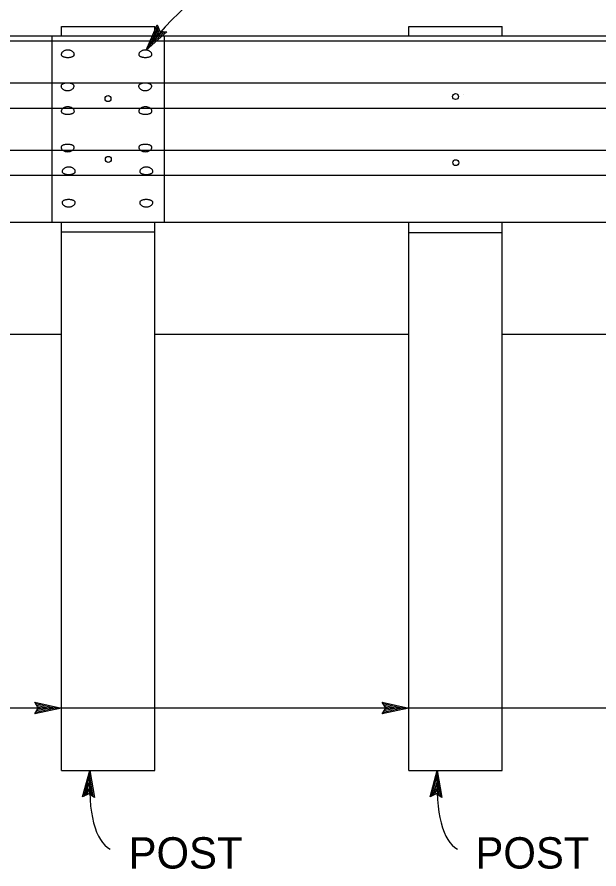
# Model space of a CAD drawing. Extents: x -894 to 866, y -476 to 714.
# Drawn here: x -335.6 to -205.5, y 368.1 to 558.6 of the extents above; entities that cross this region are included whole.
import ezdxf

# ---------------------------------------------------------------- set-up
doc = ezdxf.new("R2010")
doc.units = 0
for name, color, linetype in [('56 Stage 3 Anno', 7, 'Continuous'), ('57 Undefined', 7, 'Continuous'), ('60 Nongeo Data', 7, 'Continuous')]:
    doc.layers.add(name, color=color, linetype=linetype)

msp = doc.modelspace()

# ---------------------------------------------------------------- linework, layer by layer
at = {"layer": '56 Stage 3 Anno'}
for p, q in [((-306.76, 551.19), (-304.29, 556.82)), ((-305.94, 552.32), (-304.14, 556.42)), ((-304.29, 556.82), (-304.29, 556.82)), ((-304.29, 556.82), (-303.69, 555.39)), ((-302.14, 555.25), (-306.76, 551.19)), ((-302.55, 555.28), (-305.95, 552.31)), ((-305.13, 553.42), (-303.97, 556.07)), ((-302.98, 555.31), (-305.13, 553.42)), ((-304.31, 554.54), (-303.82, 555.67)), ((-303.37, 555.37), (-304.31, 554.54)), ((-303.69, 555.39), (-302.14, 555.25)), ((-302.14, 555.25), (-302.14, 555.25)), ((-306.76, 551.19), (-306.76, 551.19)), ((-169.84, 404.07), (-596.32, 404.07)), ((-330.87, 404.07), (-331.67, 405.41)), ((-331.67, 405.41), (-331.67, 405.41)), ((-331.67, 405.41), (-325.67, 404.07)), ((-325.67, 404.07), (-331.67, 402.74)), ((-331.67, 402.74), (-330.87, 404.07)), ((-331.45, 405.06), (-327.05, 404.07)), ((-327.06, 404.07), (-331.43, 403.1)), ((-328.43, 404.07), (-331.25, 403.45)), ((-331.22, 404.7), (-328.43, 404.07)), ((-331.04, 404.35), (-329.81, 404.07)), ((-329.81, 404.07), (-331.02, 403.81)), ((-325.67, 404.07), (-325.67, 404.07)), ((-253.17, 404.07), (-253.97, 405.41)), ((-253.97, 405.41), (-253.97, 405.41)), ((-253.97, 405.41), (-247.97, 404.07)), ((-247.97, 404.07), (-253.97, 402.74)), ((-253.97, 402.74), (-253.17, 404.07)), ((-253.75, 405.06), (-249.35, 404.07)), ((-249.36, 404.07), (-253.73, 403.1)), ((-250.73, 404.07), (-253.56, 403.45)), ((-253.52, 404.7), (-250.73, 404.07)), ((-253.34, 404.35), (-252.11, 404.07)), ((-252.11, 404.07), (-253.32, 403.81)), ((-247.97, 404.07), (-247.97, 404.07)), ((-331.67, 402.74), (-331.67, 402.74)), ((-253.97, 402.74), (-253.97, 402.74)), ((-320.96, 384.19), (-319.34, 390.12)), ((-320.59, 384.39), (-319.4, 388.74)), ((-319.4, 388.73), (-318.64, 384.31)), ((-319.34, 390.12), (-319.34, 390.12)), ((-319.34, 390.12), (-318.29, 384.06)), ((-243.26, 384.19), (-241.64, 390.12)), ((-242.89, 384.39), (-241.7, 388.74)), ((-241.7, 388.73), (-240.94, 384.31)), ((-241.64, 390.12), (-241.64, 390.12)), ((-241.64, 390.12), (-240.59, 384.06)), ((-320.22, 384.6), (-319.47, 387.36)), ((-319.47, 387.36), (-318.98, 384.51)), ((-242.52, 384.6), (-241.77, 387.36)), ((-241.77, 387.36), (-241.28, 384.51)), ((-319.58, 384.92), (-320.96, 384.19)), ((-319.87, 384.76), (-319.54, 385.98)), ((-318.29, 384.06), (-319.58, 384.92)), ((-319.54, 385.98), (-319.32, 384.76)), ((-241.88, 384.92), (-243.26, 384.19)), ((-242.17, 384.76), (-241.84, 385.98)), ((-240.59, 384.06), (-241.88, 384.92)), ((-241.84, 385.98), (-241.62, 384.76)), ((-320.96, 384.19), (-320.96, 384.19)), ((-318.29, 384.06), (-318.29, 384.06)), ((-243.26, 384.19), (-243.26, 384.19)), ((-240.59, 384.06), (-240.59, 384.06))]:
    msp.add_line(p, q, dxfattribs=at)
for centre, major_axis, ratio, start_param, end_param in [((-289.23, 541.21), (-22.03, -26.79), 0.575924, 3.793512, 4.811392), ((-299.36, 417.39), (14.78, 45.15), 0.3001, 2.313841, 3.09253), ((-221.66, 417.39), (14.78, 45.15), 0.3001, 2.313841, 3.09253)]:
    msp.add_ellipse(centre, major_axis=major_axis, ratio=ratio, start_param=start_param, end_param=end_param, dxfattribs=at)
at = {"layer": '60 Nongeo Data'}
for p, q in [((-325.67, 556.44), (-304.83, 556.44)), ((-325.67, 554.36), (-325.67, 556.44)), ((-304.83, 554.36), (-304.83, 556.44)), ((-247.97, 556.44), (-227.13, 556.44)), ((-247.97, 554.36), (-247.97, 556.44)), ((-227.13, 554.36), (-227.13, 556.44)), ((-700.02, 554.36), (190.77, 554.36)), ((-327.75, 512.69), (-327.75, 554.36)), ((-302.75, 554.36), (-302.75, 512.69)), ((-609.22, 553.25), (190.77, 553.25)), ((-609.22, 543.84), (190.77, 543.84)), ((-235.85, 541.25), (-235.85, 541.25)), ((-609.22, 538.22), (190.77, 538.22)), ((-609.22, 528.81), (187, 528.81)), ((-609.22, 523.19), (190.77, 523.19)), ((-668.9, 512.69), (190.77, 512.69)), ((-609.22, 512.69), (190.77, 512.69)), ((-325.67, 390.12), (-325.67, 512.69)), ((-304.83, 390.12), (-304.83, 512.69)), ((-247.97, 390.12), (-247.97, 512.69)), ((-227.13, 390.12), (-227.13, 512.69)), ((-325.67, 510.53), (-304.83, 510.53)), ((-247.97, 510.38), (-227.13, 510.38)), ((-382.96, 487.69), (-325.67, 487.69)), ((-304.83, 487.69), (-247.97, 487.69)), ((-227.13, 487.69), (-169.42, 487.69)), ((-325.67, 390.12), (-304.83, 390.12)), ((-247.97, 390.12), (-227.13, 390.12))]:
    msp.add_line(p, q, dxfattribs=at)
for centre in [(-315.28, 540.33), (-237.55, 540.79), (-315.21, 526.75), (-237.49, 526.01)]:
    msp.add_circle(centre, 0.668, dxfattribs=at)
for centre, radius, start, end in [((-324.97, 550.15), 0.783, 148.4366, 163.4789), ((-324.82, 550.06), 0.958, 135.2549, 148.4054), ((-324.65, 549.89), 1.21, 124.0003, 135.2869), ((-324.48, 549.65), 1.49, 114.2732, 124.0536), ((-324.36, 549.39), 1.78, 105.6218, 114.3261), ((-324.3, 549.17), 2.01, 97.6412, 105.6685), ((-324.28, 549.04), 2.14, 89.98, 97.6829), ((-324.28, 549.04), 2.14, 82.3171, 90.02), ((-324.26, 549.17), 2.01, 74.3315, 82.3588), ((-324.2, 549.39), 1.78, 65.6739, 74.3782), ((-324.08, 549.65), 1.49, 55.9464, 65.7268), ((-323.92, 549.89), 1.21, 44.7131, 55.9997), ((-323.74, 550.06), 0.958, 31.5946, 44.7452), ((-323.59, 550.15), 0.783, 16.5211, 31.5634), ((-307.62, 550.15), 0.783, 148.4366, 163.4789), ((-307.47, 550.06), 0.958, 135.2549, 148.4054), ((-307.29, 549.89), 1.21, 124.0003, 135.2869), ((-307.13, 549.65), 1.49, 114.2732, 124.0536), ((-307.01, 549.39), 1.78, 105.6218, 114.3261), ((-306.95, 549.17), 2.01, 97.6412, 105.6685), ((-306.93, 549.04), 2.14, 89.98, 97.6829), ((-306.93, 549.04), 2.14, 82.3171, 90.02), ((-306.91, 549.17), 2.01, 74.3315, 82.3588), ((-306.84, 549.39), 1.78, 65.6739, 74.3782), ((-306.73, 549.65), 1.49, 55.9464, 65.7268), ((-306.56, 549.89), 1.21, 44.7131, 55.9997), ((-306.39, 550.06), 0.958, 31.5946, 44.7451), ((-306.24, 550.15), 0.783, 16.5211, 31.5634), ((-325.06, 550.18), 0.693, 163.6055, 179.9111), ((-325.45, 550.18), 0.299, 180.4737, 205.0839), ((-325.32, 550.24), 0.441, 205.4177, 224.4542), ((-325.1, 550.46), 0.752, 224.2418, 237.5748), ((-324.83, 550.87), 1.24, 237.3412, 246.8883), ((-324.59, 551.43), 1.86, 246.7385, 254.0309), ((-324.41, 552.05), 2.49, 253.9404, 259.924), ((-324.31, 552.57), 3.03, 259.8655, 265.1257), ((-324.28, 552.87), 3.33, 265.0824, 270.0194), ((-324.28, 552.87), 3.33, 269.9806, 274.9176), ((-324.25, 552.57), 3.03, 274.8743, 280.1345), ((-324.16, 552.05), 2.49, 280.076, 286.0596), ((-323.98, 551.43), 1.86, 285.9691, 293.2615), ((-323.73, 550.87), 1.24, 293.1117, 302.6588), ((-323.46, 550.46), 0.752, 302.4252, 315.7582), ((-323.24, 550.24), 0.441, 315.5458, 334.5823), ((-323.51, 550.18), 0.693, 0.0889, 16.3945), ((-323.11, 550.18), 0.299, 334.9161, 359.5263), ((-307.7, 550.18), 0.693, 163.6055, 179.9111), ((-308.09, 550.18), 0.299, 180.4737, 205.0839), ((-307.97, 550.24), 0.441, 205.4177, 224.4542), ((-307.74, 550.46), 0.752, 224.2418, 237.5748), ((-307.48, 550.87), 1.24, 237.3412, 246.8883), ((-307.23, 551.43), 1.86, 246.7385, 254.0309), ((-307.05, 552.05), 2.49, 253.9404, 259.924), ((-306.96, 552.57), 3.03, 259.8655, 265.1257), ((-306.93, 552.87), 3.33, 265.0824, 270.0194), ((-306.93, 552.87), 3.33, 269.9806, 274.9176), ((-306.9, 552.57), 3.03, 274.8743, 280.1345), ((-306.8, 552.05), 2.49, 280.076, 286.0595), ((-306.62, 551.43), 1.86, 285.9691, 293.2615), ((-306.38, 550.87), 1.24, 293.1117, 302.6588), ((-306.11, 550.46), 0.752, 302.4252, 315.7582), ((-305.89, 550.24), 0.441, 315.5458, 334.5823), ((-306.15, 550.18), 0.693, 0.0889, 16.3945), ((-305.76, 550.18), 0.299, 334.9162, 359.5264), ((-325.48, 543.15), 0.31, 155.3691, 179.5553), ((-325.07, 543.16), 0.727, 180.0793, 196.0143), ((-325.36, 543.09), 0.45, 136.1424, 155.0403), ((-324.99, 543.18), 0.812, 196.1298, 210.9288), ((-325.14, 542.88), 0.756, 122.9551, 136.3336), ((-324.87, 542.48), 1.23, 113.529, 123.1785), ((-324.63, 541.94), 1.83, 106.2729, 113.6759), ((-324.45, 541.34), 2.45, 100.2734, 106.363), ((-324.36, 540.83), 2.97, 94.9713, 100.3321), ((-324.33, 540.54), 3.26, 89.9804, 95.0149), ((-324.33, 540.54), 3.26, 84.9851, 90.0196), ((-324.3, 540.83), 2.97, 79.6679, 85.0287), ((-324.2, 541.34), 2.45, 73.637, 79.7266), ((-324.03, 541.94), 1.83, 66.3241, 73.7271), ((-323.78, 542.48), 1.23, 56.8215, 66.4711), ((-323.52, 542.88), 0.756, 43.6664, 57.0449), ((-323.3, 543.09), 0.45, 24.9597, 43.8576), ((-323.67, 543.18), 0.812, 329.0712, 343.8702), ((-323.17, 543.15), 0.31, 0.4447, 24.6309), ((-323.59, 543.16), 0.727, 343.9857, 359.9207), ((-308.13, 543.15), 0.31, 155.3691, 179.5553), ((-307.71, 543.16), 0.727, 180.0793, 196.0143), ((-308, 543.09), 0.45, 136.1424, 155.0403), ((-307.63, 543.18), 0.812, 196.1298, 210.9288), ((-307.78, 542.88), 0.756, 122.9551, 136.3336), ((-307.52, 542.48), 1.23, 113.5289, 123.1785), ((-307.27, 541.94), 1.83, 106.2729, 113.6759), ((-307.1, 541.34), 2.45, 100.2734, 106.363), ((-307, 540.83), 2.97, 94.9713, 100.3321), ((-306.97, 540.54), 3.26, 89.9804, 95.0149), ((-306.97, 540.54), 3.26, 84.9851, 90.0196), ((-306.94, 540.83), 2.97, 79.6679, 85.0287), ((-306.85, 541.34), 2.45, 73.637, 79.7266), ((-306.67, 541.94), 1.83, 66.3241, 73.7271), ((-306.43, 542.48), 1.23, 56.8215, 66.4711), ((-306.16, 542.88), 0.756, 43.6664, 57.0449), ((-305.94, 543.09), 0.45, 24.9597, 43.8576), ((-306.31, 543.18), 0.812, 329.0712, 343.8702), ((-305.81, 543.15), 0.31, 0.4447, 24.6309), ((-306.23, 543.16), 0.727, 343.9857, 359.9207), ((-324.84, 543.27), 0.979, 210.9616, 224.0315), ((-324.68, 543.43), 1.21, 224.006, 235.3381), ((-324.52, 543.65), 1.48, 235.2905, 245.1924), ((-324.41, 543.89), 1.75, 245.143, 254.0084), ((-324.35, 544.1), 1.97, 253.9635, 262.1705), ((-324.33, 544.22), 2.09, 262.1299, 270.0196), ((-324.33, 544.22), 2.09, 269.9804, 277.8701), ((-324.31, 544.1), 1.97, 277.8295, 286.0365), ((-324.25, 543.89), 1.75, 285.9916, 294.857), ((-324.13, 543.65), 1.48, 294.8077, 304.7095), ((-323.98, 543.43), 1.21, 304.6619, 315.994), ((-323.81, 543.27), 0.979, 315.9685, 329.0384), ((-307.49, 543.27), 0.979, 210.9616, 224.0315), ((-307.32, 543.43), 1.21, 224.006, 235.3381), ((-307.16, 543.65), 1.48, 235.2905, 245.1923), ((-307.05, 543.89), 1.75, 245.143, 254.0084), ((-306.99, 544.1), 1.97, 253.9635, 262.1705), ((-306.97, 544.22), 2.09, 262.1299, 270.0196), ((-306.97, 544.22), 2.09, 269.9804, 277.8701), ((-306.95, 544.1), 1.97, 277.8295, 286.0365), ((-306.89, 543.89), 1.75, 285.9916, 294.857), ((-306.78, 543.65), 1.48, 294.8077, 304.7095), ((-306.62, 543.43), 1.21, 304.6619, 315.994), ((-306.46, 543.27), 0.979, 315.9685, 329.0384), ((-325.02, 537.47), 0.727, 163.9857, 179.9207), ((-325.43, 537.47), 0.31, 180.4447, 204.6309), ((-324.94, 537.45), 0.812, 149.0712, 163.8702), ((-325.31, 537.53), 0.45, 204.9597, 223.8576), ((-324.79, 537.36), 0.979, 135.9685, 149.0384), ((-325.09, 537.75), 0.756, 223.6664, 237.0449), ((-324.62, 537.2), 1.21, 124.6619, 135.994), ((-324.47, 536.97), 1.48, 114.8077, 124.7095), ((-324.36, 536.73), 1.75, 105.9916, 114.8571), ((-324.29, 536.53), 1.97, 97.8295, 106.0365), ((-324.28, 536.41), 2.09, 89.9804, 97.8701), ((-324.28, 536.41), 2.09, 82.1299, 90.0196), ((-324.26, 536.53), 1.97, 73.9635, 82.1705), ((-324.2, 536.73), 1.75, 65.1429, 74.0084), ((-324.08, 536.97), 1.48, 55.2905, 65.1923), ((-323.93, 537.2), 1.21, 44.006, 55.3381), ((-323.76, 537.36), 0.979, 30.9616, 44.0315), ((-323.47, 537.75), 0.756, 302.9551, 316.3336), ((-323.62, 537.45), 0.812, 16.1298, 30.9288), ((-323.25, 537.53), 0.45, 316.1424, 335.0403), ((-323.54, 537.47), 0.727, 0.0792, 16.0143), ((-323.12, 537.47), 0.31, 335.3691, 359.5554), ((-307.66, 537.47), 0.727, 163.9857, 179.9207), ((-308.08, 537.47), 0.31, 180.4447, 204.6309), ((-307.58, 537.45), 0.812, 149.0712, 163.8702), ((-307.95, 537.53), 0.45, 204.9597, 223.8576), ((-307.44, 537.36), 0.979, 135.9685, 149.0384), ((-307.73, 537.75), 0.756, 223.6664, 237.0449), ((-307.27, 537.2), 1.21, 124.6619, 135.994), ((-307.11, 536.97), 1.48, 114.8077, 124.7095), ((-307, 536.73), 1.75, 105.9916, 114.8571), ((-306.94, 536.53), 1.97, 97.8295, 106.0365), ((-306.92, 536.41), 2.09, 89.9804, 97.8701), ((-306.92, 536.41), 2.09, 82.1299, 90.0196), ((-306.9, 536.53), 1.97, 73.9635, 82.1705), ((-306.84, 536.73), 1.75, 65.1429, 74.0084), ((-306.73, 536.97), 1.48, 55.2905, 65.1923), ((-306.57, 537.2), 1.21, 44.006, 55.3381), ((-306.41, 537.36), 0.979, 30.9616, 44.0315), ((-306.11, 537.75), 0.756, 302.9551, 316.3336), ((-306.26, 537.45), 0.812, 16.1298, 30.9288), ((-305.89, 537.53), 0.45, 316.1424, 335.0403), ((-306.18, 537.47), 0.727, 0.0793, 16.0143), ((-305.76, 537.47), 0.31, 335.3691, 359.5553), ((-324.82, 538.14), 1.23, 236.8215, 246.4711), ((-324.58, 538.69), 1.83, 246.3241, 253.7271), ((-324.4, 539.29), 2.45, 253.637, 259.7266), ((-324.31, 539.79), 2.97, 259.6679, 265.0287), ((-324.28, 540.08), 3.26, 264.9851, 270.0196), ((-324.28, 540.08), 3.26, 269.9804, 275.0149), ((-324.25, 539.79), 2.97, 274.9713, 280.3321), ((-324.15, 539.29), 2.45, 280.2734, 286.363), ((-323.97, 538.69), 1.83, 286.2729, 293.6759), ((-323.73, 538.14), 1.23, 293.5289, 303.1785), ((-307.47, 538.14), 1.23, 236.8215, 246.4711), ((-307.22, 538.69), 1.83, 246.3241, 253.7271), ((-307.05, 539.29), 2.45, 253.637, 259.7266), ((-306.95, 539.79), 2.97, 259.6679, 265.0287), ((-306.92, 540.08), 3.26, 264.9851, 270.0196), ((-306.92, 540.08), 3.26, 269.9804, 275.0149), ((-306.89, 539.79), 2.97, 274.9713, 280.3321), ((-306.8, 539.29), 2.45, 280.2734, 286.363), ((-306.62, 538.69), 1.83, 286.2729, 293.6759), ((-306.38, 538.14), 1.23, 293.5289, 303.1785), ((-325.47, 529.47), 0.299, 154.9161, 179.5263), ((-325.34, 529.4), 0.441, 135.5458, 154.5823), ((-325.11, 529.19), 0.752, 122.4251, 135.7582), ((-324.85, 528.78), 1.24, 113.1117, 122.6588), ((-324.6, 528.22), 1.86, 105.9691, 113.2615), ((-324.42, 527.6), 2.49, 100.076, 106.0596), ((-324.33, 527.08), 3.03, 94.8743, 100.1345), ((-324.3, 526.78), 3.33, 89.9806, 94.9176), ((-324.3, 526.78), 3.33, 85.0824, 90.0194), ((-324.27, 527.08), 3.03, 79.8655, 85.1257), ((-324.17, 527.6), 2.49, 73.9404, 79.924), ((-323.99, 528.22), 1.86, 66.7385, 74.0309), ((-323.75, 528.78), 1.24, 57.3412, 66.8883), ((-323.48, 529.19), 0.752, 44.2418, 57.5749), ((-323.26, 529.4), 0.441, 25.4177, 44.4542), ((-323.13, 529.47), 0.299, 0.4737, 25.0839), ((-308.11, 529.47), 0.299, 154.9161, 179.5263), ((-307.98, 529.4), 0.441, 135.5458, 154.5823), ((-307.76, 529.19), 0.752, 122.4252, 135.7582), ((-307.49, 528.78), 1.24, 113.1117, 122.6588), ((-307.25, 528.22), 1.86, 105.9691, 113.2615), ((-307.07, 527.6), 2.49, 100.076, 106.0596), ((-306.97, 527.08), 3.03, 94.8743, 100.1345), ((-306.94, 526.78), 3.33, 89.9806, 94.9176), ((-306.94, 526.78), 3.33, 85.0824, 90.0194), ((-306.91, 527.08), 3.03, 79.8655, 85.1257), ((-306.82, 527.6), 2.49, 73.9404, 79.924), ((-306.64, 528.22), 1.86, 66.7385, 74.0309), ((-306.39, 528.78), 1.24, 57.3412, 66.8883), ((-306.13, 529.19), 0.752, 44.2418, 57.5749), ((-305.9, 529.4), 0.441, 25.4177, 44.4542), ((-305.77, 529.47), 0.299, 0.4737, 25.0839), ((-325.07, 529.47), 0.693, 180.0889, 196.3945), ((-324.99, 529.5), 0.783, 196.5211, 211.5634), ((-324.84, 529.59), 0.958, 211.5946, 224.7451), ((-324.66, 529.76), 1.21, 224.7131, 235.9997), ((-324.5, 530), 1.49, 235.9464, 245.7268), ((-324.38, 530.26), 1.78, 245.6739, 254.3782), ((-324.32, 530.48), 2.01, 254.3315, 262.3588), ((-324.3, 530.61), 2.14, 262.317, 270.02), ((-324.3, 530.61), 2.14, 269.98, 277.683), ((-324.28, 530.48), 2.01, 277.6412, 285.6685), ((-324.21, 530.26), 1.78, 285.6218, 294.3261), ((-324.1, 530), 1.49, 294.2732, 304.0536), ((-323.93, 529.76), 1.21, 304.0003, 315.2869), ((-323.76, 529.59), 0.958, 315.2549, 328.4054), ((-323.61, 529.5), 0.783, 328.4366, 343.4789), ((-323.52, 529.47), 0.693, 343.6055, 359.9111), ((-307.72, 529.47), 0.693, 180.0889, 196.3945), ((-307.63, 529.5), 0.783, 196.5211, 211.5634), ((-307.48, 529.59), 0.958, 211.5946, 224.7451), ((-307.31, 529.76), 1.21, 224.7131, 235.9997), ((-307.14, 530), 1.49, 235.9464, 245.7268), ((-307.03, 530.26), 1.78, 245.6739, 254.3782), ((-306.96, 530.48), 2.01, 254.3315, 262.3588), ((-306.94, 530.61), 2.14, 262.317, 270.02), ((-306.94, 530.61), 2.14, 269.98, 277.683), ((-306.92, 530.48), 2.01, 277.6412, 285.6685), ((-306.86, 530.26), 1.78, 285.6218, 294.3261), ((-306.74, 530), 1.49, 294.2732, 304.0536), ((-306.58, 529.76), 1.21, 304.0003, 315.2869), ((-306.4, 529.59), 0.958, 315.2549, 328.4054), ((-306.25, 529.5), 0.783, 328.4366, 343.4789), ((-306.17, 529.47), 0.693, 343.6055, 359.9111), ((-324.8, 524.01), 0.727, 163.9857, 179.9207), ((-325.22, 524.01), 0.31, 180.4447, 204.6309), ((-324.72, 523.99), 0.812, 149.0712, 163.8702), ((-325.09, 524.08), 0.45, 204.9597, 223.8576), ((-324.58, 523.9), 0.979, 135.9685, 149.0384), ((-324.41, 523.74), 1.21, 124.6619, 135.994), ((-324.25, 523.52), 1.48, 114.8077, 124.7095), ((-324.14, 523.27), 1.75, 105.9916, 114.857), ((-324.08, 523.07), 1.97, 97.8295, 106.0365), ((-324.06, 522.95), 2.09, 89.9804, 97.8701), ((-324.06, 522.95), 2.09, 82.1299, 90.0196), ((-324.04, 523.07), 1.97, 73.9635, 82.1705), ((-323.98, 523.27), 1.75, 65.143, 74.0084), ((-323.87, 523.52), 1.48, 55.2905, 65.1923), ((-323.71, 523.74), 1.21, 44.006, 55.3381), ((-323.55, 523.9), 0.979, 30.9616, 44.0315), ((-323.4, 523.99), 0.812, 16.1298, 30.9288), ((-323.03, 524.08), 0.45, 316.1424, 335.0403), ((-323.32, 524.01), 0.727, 0.0793, 16.0143), ((-322.9, 524.01), 0.31, 335.3691, 359.5553), ((-307.45, 524.01), 0.727, 163.9857, 179.9207), ((-307.86, 524.01), 0.31, 180.4447, 204.6309), ((-307.37, 523.99), 0.812, 149.0712, 163.8702), ((-307.74, 524.08), 0.45, 204.9597, 223.8576), ((-307.22, 523.9), 0.979, 135.9685, 149.0384), ((-307.06, 523.74), 1.21, 124.6619, 135.994), ((-306.9, 523.52), 1.48, 114.8077, 124.7096), ((-306.79, 523.27), 1.75, 105.9916, 114.857), ((-306.73, 523.07), 1.97, 97.8295, 106.0365), ((-306.71, 522.95), 2.09, 89.9804, 97.8701), ((-306.71, 522.95), 2.09, 82.1299, 90.0196), ((-306.69, 523.07), 1.97, 73.9635, 82.1705), ((-306.63, 523.27), 1.75, 65.143, 74.0084), ((-306.51, 523.52), 1.48, 55.2904, 65.1923), ((-306.36, 523.74), 1.21, 44.006, 55.3381), ((-306.19, 523.9), 0.979, 30.9616, 44.0315), ((-306.05, 523.99), 0.812, 16.1298, 30.9288), ((-305.68, 524.08), 0.45, 316.1424, 335.0403), ((-305.97, 524.01), 0.727, 0.0792, 16.0143), ((-305.55, 524.01), 0.31, 335.3691, 359.5553), ((-324.87, 524.29), 0.756, 223.6665, 237.0449), ((-324.61, 524.68), 1.23, 236.8215, 246.471), ((-324.36, 525.23), 1.83, 246.3241, 253.7271), ((-324.19, 525.83), 2.45, 253.637, 259.7266), ((-324.09, 526.33), 2.97, 259.6679, 265.0287), ((-324.06, 526.62), 3.26, 264.9851, 270.0196), ((-324.06, 526.62), 3.26, 269.9804, 275.0149), ((-324.03, 526.33), 2.97, 274.9713, 280.3321), ((-323.94, 525.83), 2.45, 280.2734, 286.363), ((-323.76, 525.23), 1.83, 286.2729, 293.6759), ((-323.52, 524.68), 1.23, 293.529, 303.1785), ((-323.25, 524.29), 0.756, 302.9551, 316.3335), ((-307.52, 524.29), 0.756, 223.6665, 237.0449), ((-307.25, 524.68), 1.23, 236.8215, 246.4711), ((-307.01, 525.23), 1.83, 246.3241, 253.7271), ((-306.83, 525.83), 2.45, 253.637, 259.7266), ((-306.74, 526.33), 2.97, 259.6679, 265.0287), ((-306.71, 526.62), 3.26, 264.9851, 270.0196), ((-306.71, 526.62), 3.26, 269.9804, 275.0149), ((-306.68, 526.33), 2.97, 274.9713, 280.3321), ((-306.58, 525.83), 2.45, 280.2734, 286.363), ((-306.41, 525.23), 1.83, 286.2729, 293.6759), ((-306.16, 524.68), 1.23, 293.5289, 303.1785), ((-305.9, 524.29), 0.756, 302.9551, 316.3335), ((-325.25, 517.11), 0.299, 154.9161, 179.5263), ((-324.86, 517.12), 0.693, 180.0889, 196.3945), ((-325.12, 517.05), 0.441, 135.5458, 154.5823), ((-324.77, 517.14), 0.783, 196.5211, 211.5634), ((-324.9, 516.83), 0.752, 122.4251, 135.7582), ((-324.62, 517.24), 0.958, 211.5946, 224.7451), ((-324.63, 516.43), 1.24, 113.1117, 122.6588), ((-324.45, 517.41), 1.21, 224.7131, 235.9997), ((-324.39, 515.86), 1.86, 105.9691, 113.2615), ((-324.28, 517.65), 1.49, 235.9464, 245.7268), ((-324.21, 515.25), 2.49, 100.076, 106.0596), ((-324.17, 517.91), 1.78, 245.6739, 254.3782), ((-324.11, 514.73), 3.03, 94.8743, 100.1345), ((-324.08, 514.43), 3.33, 89.9806, 94.9176), ((-324.08, 514.43), 3.33, 85.0824, 90.0194), ((-324.05, 514.73), 3.03, 79.8655, 85.1257), ((-323.96, 515.25), 2.49, 73.9404, 79.924), ((-324, 517.91), 1.78, 285.6218, 294.3261), ((-323.78, 515.86), 1.86, 66.7385, 74.0309), ((-323.88, 517.65), 1.49, 294.2732, 304.0536), ((-323.53, 516.43), 1.24, 57.3412, 66.8883), ((-323.72, 517.41), 1.21, 304.0003, 315.2869), ((-323.27, 516.83), 0.752, 44.2418, 57.5748), ((-323.54, 517.24), 0.958, 315.2549, 328.4054), ((-323.04, 517.05), 0.441, 25.4177, 44.4542), ((-323.39, 517.14), 0.783, 328.4366, 343.4789), ((-322.91, 517.11), 0.299, 0.4737, 25.0839), ((-323.31, 517.12), 0.693, 343.6055, 359.9111), ((-307.9, 517.11), 0.299, 154.9161, 179.5263), ((-307.5, 517.12), 0.693, 180.0889, 196.3945), ((-307.77, 517.05), 0.441, 135.5458, 154.5823), ((-307.42, 517.14), 0.783, 196.5211, 211.5634), ((-307.54, 516.83), 0.752, 122.4251, 135.7582), ((-307.27, 517.24), 0.958, 211.5946, 224.7451), ((-307.28, 516.43), 1.24, 113.1117, 122.6588), ((-307.09, 517.41), 1.21, 224.7131, 235.9997), ((-307.03, 515.86), 1.86, 105.9691, 113.2615), ((-306.93, 517.65), 1.49, 235.9464, 245.7268), ((-306.85, 515.25), 2.49, 100.076, 106.0596), ((-306.81, 517.91), 1.78, 245.6739, 254.3782), ((-306.76, 514.73), 3.03, 94.8743, 100.1345), ((-306.73, 514.43), 3.33, 89.9806, 94.9176), ((-306.73, 514.43), 3.33, 85.0824, 90.0194), ((-306.7, 514.73), 3.03, 79.8655, 85.1257), ((-306.6, 515.25), 2.49, 73.9404, 79.924), ((-306.65, 517.91), 1.78, 285.6218, 294.3261), ((-306.42, 515.86), 1.86, 66.7385, 74.0309), ((-306.53, 517.65), 1.49, 294.2732, 304.0536), ((-306.18, 516.43), 1.24, 57.3412, 66.8883), ((-306.36, 517.41), 1.21, 304.0003, 315.2869), ((-305.91, 516.83), 0.752, 44.2418, 57.5749), ((-306.19, 517.24), 0.958, 315.2549, 328.4054), ((-305.69, 517.05), 0.441, 25.4177, 44.4542), ((-306.04, 517.14), 0.783, 328.4366, 343.4789), ((-305.56, 517.11), 0.299, 0.4737, 25.0839), ((-305.95, 517.12), 0.693, 343.6055, 359.9111), ((-324.1, 518.13), 2.01, 254.3315, 262.3588), ((-324.08, 518.25), 2.14, 262.317, 270.02), ((-324.08, 518.25), 2.14, 269.98, 277.683), ((-324.06, 518.13), 2.01, 277.6412, 285.6685), ((-306.75, 518.13), 2.01, 254.3315, 262.3588), ((-306.73, 518.25), 2.14, 262.317, 270.02), ((-306.73, 518.25), 2.14, 269.98, 277.683), ((-306.71, 518.13), 2.01, 277.6412, 285.6685)]:
    msp.add_arc(centre, radius, start, end, dxfattribs=at)

# ---------------------------------------------------------------- texts
at = {"layer": '57 Undefined'}
for p in [(-310.68, 368.18), (-233.1, 368.18)]:
    msp.add_text('POST', height=7, dxfattribs=at).set_placement(p)

doc.saveas('drawing.dxf')
